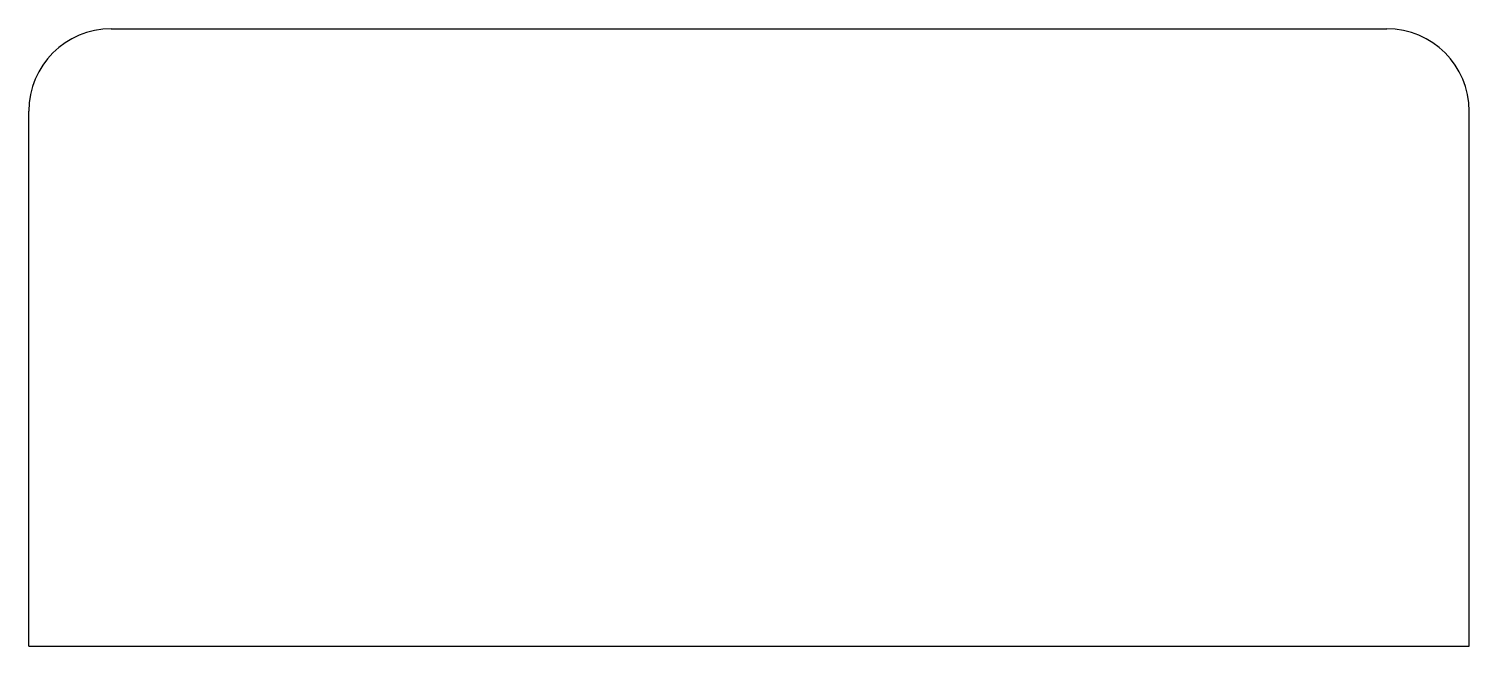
# Model space of a CAD drawing. Extents: x 301.6 to 336.6, y 207.9 to 222.9.
import ezdxf

# ---------------------------------------------------------------- set-up
doc = ezdxf.new("R2010")
doc.units = 0
doc.layers.add('KEEPOUTLAYER', color=6, linetype='CONTINUOUS')

msp = doc.modelspace()

# ---------------------------------------------------------------- linework, layer by layer
at = {"layer": 'KEEPOUTLAYER'}
for p, q in [((303.558, 222.886), (334.558, 222.886)), ((301.558, 207.886), (301.558, 220.886)), ((336.558, 207.886), (336.558, 220.886)), ((301.558, 207.886), (336.558, 207.886))]:
    msp.add_line(p, q, dxfattribs=at)
for centre, start, end in [((303.558, 220.886), 90, 180), ((334.558, 220.886), 0, 90)]:
    msp.add_arc(centre, 2, start, end, dxfattribs=at)

doc.saveas('drawing.dxf')
